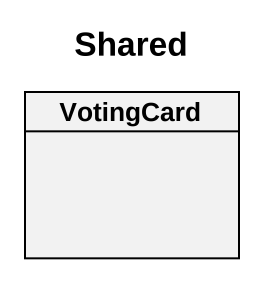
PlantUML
@startuml
title Shared
hide circle
hide empty members
class VotingCard
@enduml
